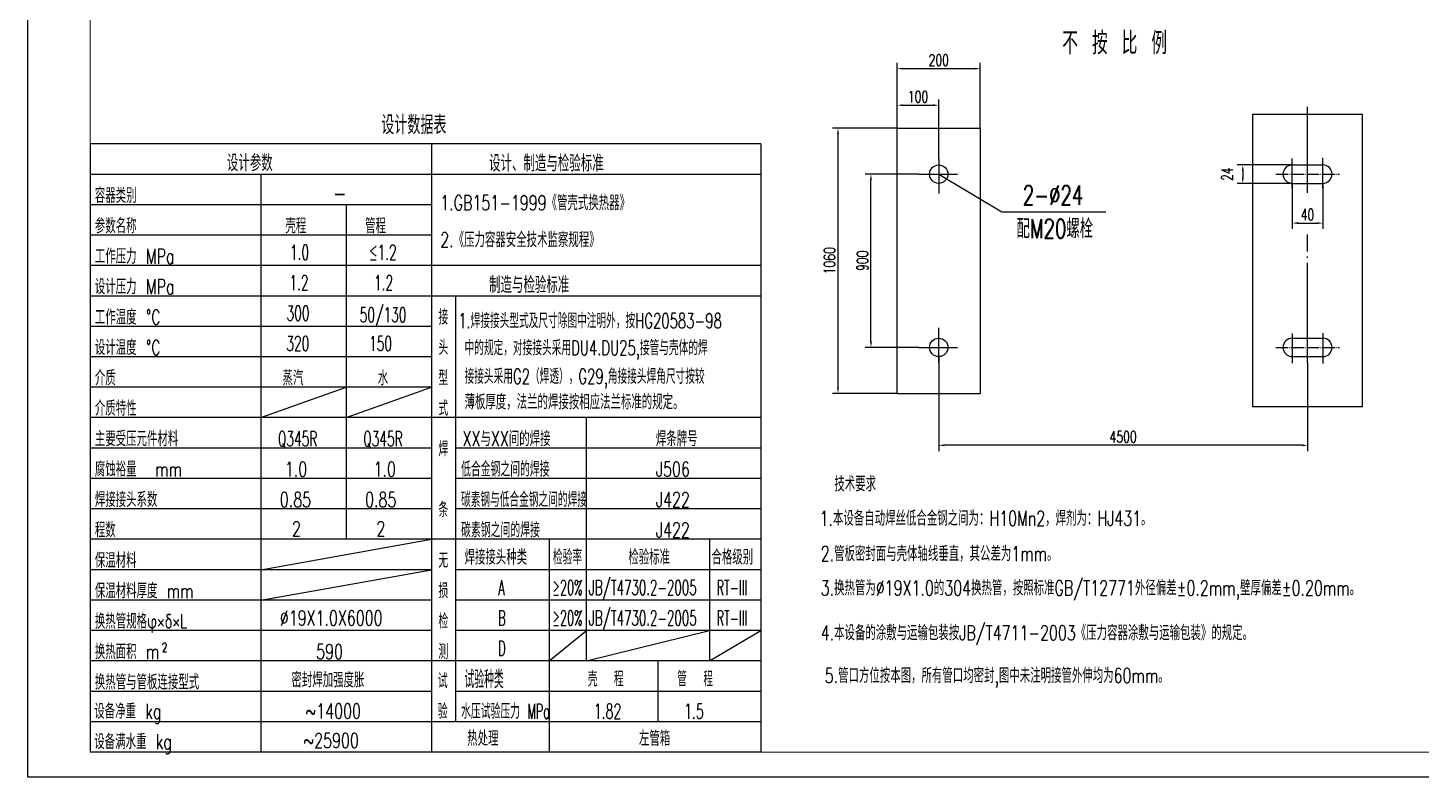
# Model space of a CAD drawing. Extents: x -5914 to 5188, y -2463 to 5378.
# Drawn here: x -5914 to 1462, y -2463 to 1499 of the extents above; entities that cross this region are included whole.
import ezdxf

# ---------------------------------------------------------------- set-up
doc = ezdxf.new("R2010")
doc.units = 0
doc.header["$LTSCALE"] = 262.8125
doc.header["$MEASUREMENT"] = 0
doc.linetypes.add('CENTER', pattern=[2.23, 2, -0.1, 0.03, -0.1])
doc.linetypes.add('CENTER2', pattern=[0.625, 0.5, -0.05, 0.025, -0.05])
doc.layers.get('0').update_dxf_attribs({"linetype": 'CONTINUOUS'})
doc.layers.get('DEFPOINTS').update_dxf_attribs({"linetype": 'CONTINUOUS'})
for name, color, linetype in [('CENTER', 1, 'CENTER'), ('CENTER1', 1, 'CENTER2'), ('CONTOUR', 7, 'CONTINUOUS'), ('DIM', 3, 'CONTINUOUS'), ('TITLE', 3, 'CONTINUOUS')]:
    doc.layers.add(name, color=color, linetype=linetype)
doc.styles.add('HZ', font='TXT', dxfattribs={"width": 0.7, "bigfont": 'HZTXT'})
doc.dimstyles.new('DL', dxfattribs={"dimscale": 15, "dimtxt": 4, "dimasz": 2, "dimexe": 2, "dimexo": 0, "dimgap": 1, "dimtad": 1, "dimdec": 0, "dimzin": 0, "dimdsep": 46, "dimtxsty": 'HZ', "dimcen": 0, "dimclrd": 256, "dimclre": 256, "dimclrt": 256, "dimaunit": 1, "dimadec": 0, "dimazin": 0, "dimtfac": 0.666667, "dimtdec": 1, "dimtmove": 2, "dimatfit": 3, "dimfxl": 0, "dimtolj": 1, "dimtzin": 0, "dimarcsym": 0})

# ---------------------------------------------------------------- blocks, each defined once
blk = doc.blocks.new('*D205')
at = {"linetype": 'ByBlock'}
for p, q in [((-10137.5, 280.5), (-10137.5, -218.8)), ((-8185.3, 250.1), (-8185.3, -218.8)), ((-8215.3, -188.8), (-10107.5, -188.8))]:
    blk.add_line(p, q, dxfattribs=at)
for points in [[(-10107.5, -183.8), (-10107.5, -193.8), (-10137.5, -188.8)], [(-8215.3, -183.8), (-8215.3, -193.8), (-8185.3, -188.8)]]:
    blk.add_solid(points, dxfattribs=at)
at = {"layer": 'DEFPOINTS', "color": 0, "linetype": 'ByBlock'}
for p in [(-10137.5, 280.5), (-8185.3, 250.1), (-10137.5, -188.8)]:
    blk.add_point(p, dxfattribs=at)
at = {"linetype": 'ByBlock', "insert": (-9161.4, -143.8), "char_height": 60, "attachment_point": 5, "style": 'HZ'}
blk.add_mtext('\\A1;4500', dxfattribs=at)
blk = doc.blocks.new('*D206')
at = {"linetype": 'ByBlock'}
for p, q in [((-10357.1, 1488.4), (-10357.1, 1640)), ((-10137.5, 1324.4), (-10137.5, 1640)), ((-10327.1, 1610), (-10167.5, 1610))]:
    blk.add_line(p, q, dxfattribs=at)
for points in [[(-10327.1, 1615), (-10327.1, 1605), (-10357.1, 1610)], [(-10167.5, 1615), (-10167.5, 1605), (-10137.5, 1610)]]:
    blk.add_solid(points, dxfattribs=at)
at = {"layer": 'DEFPOINTS', "color": 0, "linetype": 'ByBlock'}
for p in [(-10137.5, 1610), (-10357.1, 1488.4), (-10137.5, 1324.4)]:
    blk.add_point(p, dxfattribs=at)
at = {"linetype": 'ByBlock', "insert": (-10247.3, 1655), "char_height": 60, "attachment_point": 5, "style": 'HZ'}
blk.add_mtext('\\A1;100', dxfattribs=at)
blk = doc.blocks.new('*D207')
at = {"linetype": 'ByBlock'}
for p, q in [((-10357.1, 1488.4), (-10357.1, 1833.4)), ((-10327.1, 1803.4), (-9947.9, 1803.4)), ((-9917.9, 1488.4), (-9917.9, 1833.4))]:
    blk.add_line(p, q, dxfattribs=at)
for points in [[(-10327.1, 1808.4), (-10327.1, 1798.4), (-10357.1, 1803.4)], [(-9947.9, 1808.4), (-9947.9, 1798.4), (-9917.9, 1803.4)]]:
    blk.add_solid(points, dxfattribs=at)
at = {"layer": 'DEFPOINTS', "color": 0, "linetype": 'ByBlock'}
for p in [(-9917.9, 1803.4), (-10357.1, 1488.4), (-9917.9, 1488.4)]:
    blk.add_point(p, dxfattribs=at)
at = {"linetype": 'ByBlock', "insert": (-10137.5, 1848.4), "char_height": 60, "attachment_point": 5, "style": 'HZ'}
blk.add_mtext('\\A1;200', dxfattribs=at)
blk = doc.blocks.new('*D208')
at = {"linetype": 'ByBlock'}
for p, q in [((-10243.9, 1245.4), (-10526.3, 1245.4)), ((-10496.3, 359.1), (-10496.3, 1215.4)), ((-10243.9, 329.1), (-10526.3, 329.1))]:
    blk.add_line(p, q, dxfattribs=at)
for points in [[(-10501.3, 1215.4), (-10491.3, 1215.4), (-10496.3, 1245.4)], [(-10501.3, 359.1), (-10491.3, 359.1), (-10496.3, 329.1)]]:
    blk.add_solid(points, dxfattribs=at)
at = {"layer": 'DEFPOINTS', "color": 0, "linetype": 'ByBlock'}
for p in [(-10496.3, 1245.4), (-10243.9, 1245.4), (-10243.9, 329.1)]:
    blk.add_point(p, dxfattribs=at)
at = {"linetype": 'ByBlock', "insert": (-10541.3, 787.3), "char_height": 60, "attachment_point": 5, "rotation": 90, "style": 'HZ'}
blk.add_mtext('\\A1;900', dxfattribs=at)
blk = doc.blocks.new('*D209')
at = {"linetype": 'ByBlock'}
for p, q in [((-10357.1, 1488.4), (-10700.9, 1488.4)), ((-10670.9, 116.1), (-10670.9, 1458.4)), ((-10357.1, 86.1), (-10700.9, 86.1))]:
    blk.add_line(p, q, dxfattribs=at)
for points in [[(-10675.9, 1458.4), (-10665.9, 1458.4), (-10670.9, 1488.4)], [(-10675.9, 116.1), (-10665.9, 116.1), (-10670.9, 86.1)]]:
    blk.add_solid(points, dxfattribs=at)
at = {"layer": 'DEFPOINTS', "color": 0, "linetype": 'ByBlock'}
for p in [(-10670.9, 1488.4), (-10357.1, 1488.4), (-10357.1, 86.1)]:
    blk.add_point(p, dxfattribs=at)
at = {"linetype": 'ByBlock', "insert": (-10715.9, 787.3), "char_height": 60, "attachment_point": 5, "rotation": 90, "style": 'HZ'}
blk.add_mtext('\\A1;1060', dxfattribs=at)
blk = doc.blocks.new('*D210')
at = {"linetype": 'ByBlock'}
for p, q in [((-8266.3, 1294), (-8558.1, 1294)), ((-8528.1, 1264), (-8528.1, 1226.8)), ((-8266.3, 1196.8), (-8558.1, 1196.8))]:
    blk.add_line(p, q, dxfattribs=at)
for points in [[(-8533.1, 1264), (-8523.1, 1264), (-8528.1, 1294)], [(-8533.1, 1226.8), (-8523.1, 1226.8), (-8528.1, 1196.8)]]:
    blk.add_solid(points, dxfattribs=at)
at = {"layer": 'DEFPOINTS', "color": 0, "linetype": 'ByBlock'}
for p in [(-8266.3, 1294), (-8528.1, 1196.8), (-8266.3, 1196.8)]:
    blk.add_point(p, dxfattribs=at)
at = {"linetype": 'ByBlock', "insert": (-8610.6, 1245.4), "char_height": 60, "attachment_point": 5, "rotation": 90, "style": 'HZ'}
blk.add_mtext('\\A1;24', dxfattribs=at)
blk = doc.blocks.new('*D211')
at = {"linetype": 'ByBlock'}
for p, q in [((-8266.3, 1196.8), (-8266.3, 956.7)), ((-8104.3, 1196.8), (-8104.3, 956.7)), ((-8236.3, 986.7), (-8134.3, 986.7))]:
    blk.add_line(p, q, dxfattribs=at)
for points in [[(-8236.3, 991.7), (-8236.3, 981.7), (-8266.3, 986.7)], [(-8134.3, 991.7), (-8134.3, 981.7), (-8104.3, 986.7)]]:
    blk.add_solid(points, dxfattribs=at)
at = {"layer": 'DEFPOINTS', "color": 0, "linetype": 'ByBlock'}
for p in [(-8266.3, 1196.8), (-8104.3, 1196.8), (-8104.3, 986.7)]:
    blk.add_point(p, dxfattribs=at)
at = {"linetype": 'ByBlock', "insert": (-8185.3, 1031.7), "char_height": 60, "attachment_point": 5, "style": 'HZ'}
blk.add_mtext('\\A1;40', dxfattribs=at)

msp = doc.modelspace()

# ---------------------------------------------------------------- linework, layer by layer
for p, q in [((569, 1040.9), (569, -505.4)), ((1152.2, 1040.9), (569, 1040.9)), ((1152.2, -505.4), (1152.2, 1040.9)), ((-1311.2, -433.4), (-1311.2, 968.9)), ((-1311.2, 968.9), (-872, 968.9)), ((-872, 968.9), (-872, -433.4)), ((-1311.2, -433.4), (-872, -433.4)), ((1152.2, -505.4), (569, -505.4))]:
    msp.add_line(p, q)
for centre in [(-1091.6, 725.9), (-1091.6, -190.4)]:
    msp.add_circle(centre, 48.6)
at = {"layer": 'CENTER'}
for p, q in [((860.6, 626.5), (860.6, 1082.7)), ((941.6, 650.6), (941.6, 811.6)), ((-1091.6, 804.9), (-1091.6, 623.1)), ((779.6, 652.8), (779.6, 808.8)), ((-1198, 725.9), (-992.4, 725.9)), ((860.6, -269.4), (860.6, 406.6)), ((-1091.6, -269.4), (-1091.6, -87.7)), ((779.6, -117.4), (779.6, -273.3)), ((941.6, -115.1), (941.6, -276.2)), ((-1198, -190.4), (-992.4, -190.4))]:
    msp.add_line(p, q, dxfattribs=at)
at = {"layer": 'CENTER1', "ltscale": 0.5}
for p, q in [((692.4, 725.9), (1028.9, 725.9)), ((692.4, -190.4), (1028.9, -190.4))]:
    msp.add_line(p, q, dxfattribs=at)
at = {"layer": 'CONTOUR'}
for p, q in [((779.6, 774.5), (941.6, 774.5)), ((779.6, 677.3), (941.6, 677.3)), ((779.6, -141.8), (941.6, -141.8)), ((779.6, -239), (941.6, -239))]:
    msp.add_line(p, q, dxfattribs=at)
for centre, start, end in [((779.6, 725.9), 90, 270), ((941.6, 725.9), 270, 90), ((779.6, -190.4), 90, 270), ((941.6, -190.4), 270, 90)]:
    msp.add_arc(centre, 48.6, start, end, dxfattribs=at)
at = {"layer": 'DIM'}
for p, q in [((-2034.4, 885.6), (-5583.7, 885.6)), ((-5583.7, 885.6), (-5583.7, -2331)), ((-3777.5, 885.6), (-3777.5, -2331)), ((-2034.4, 885.6), (-2034.4, -2331)), ((-2034.4, 724.7), (-5583.7, 724.7)), ((-4680.6, 724.7), (-4680.6, -2331)), ((-1091.6, 725.9), (-758.3, 526.2)), ((-3777.5, 563.9), (-5583.7, 563.9)), ((-4229, 563.9), (-4229, -1205.2)), ((-758.3, 526.2), (-206.6, 526.2)), ((-3777.5, 403.1), (-5583.7, 403.1)), ((-2034.4, 242.2), (-5583.7, 242.2)), ((-2034.4, 81.4), (-5583.7, 81.4)), ((-3649.1, 81.4), (-3649.1, -2170.2)), ((-3777.5, -79.4), (-5583.7, -79.4)), ((-3777.5, -240.2), (-5583.7, -240.2)), ((-3777.5, -401.1), (-5583.7, -401.1)), ((-4680.6, -561.9), (-4229, -401.1)), ((-4229, -561.9), (-3777.5, -401.1)), ((-2034.4, -561.9), (-5583.7, -561.9)), ((-2956.6, -1848.5), (-2956.6, -561.9)), ((-3777.5, -722.7), (-5583.7, -722.7)), ((-2034.4, -722.7), (-3649.1, -722.7)), ((-3777.5, -883.6), (-5583.7, -883.6)), ((-2034.4, -883.6), (-3649.1, -883.6)), ((-3777.5, -1044.4), (-5583.7, -1044.4)), ((-2034.4, -1044.4), (-3649.1, -1044.4)), ((-2034.4, -1205.2), (-5583.7, -1205.2)), ((-4680.6, -1366), (-3777.5, -1205.2)), ((-3154.4, -1205.2), (-3154.4, -2331)), ((-2305.5, -1205.2), (-2305.5, -1848.5)), ((-3777.5, -1366), (-5583.7, -1366)), ((-4680.6, -1526.9), (-3777.5, -1366)), ((-2034.4, -1366), (-3649.1, -1366)), ((-3777.5, -1526.9), (-5583.7, -1526.9)), ((-2034.4, -1526.9), (-3649.1, -1526.9)), ((-3777.5, -1687.7), (-5583.7, -1687.7)), ((-2034.4, -1687.7), (-3649.1, -1687.7)), ((-3154.4, -1848.5), (-2956.6, -1687.7)), ((-2956.6, -1848.5), (-2305.5, -1687.7)), ((-2305.5, -1848.5), (-2034.4, -1687.7)), ((-2034.4, -1848.5), (-5583.7, -1848.5)), ((-2579.2, -1848.5), (-2579.2, -2170.2)), ((-3777.5, -2009.4), (-5583.7, -2009.4)), ((-2034.4, -2009.4), (-3649.1, -2009.4)), ((-2034.4, -2170.2), (-5583.7, -2170.2)), ((-2034.4, -2331), (-5583.7, -2331))]:
    msp.add_line(p, q, dxfattribs=at)
at = {"layer": 'TITLE'}
msp.add_lwpolyline([(-5913.7, -2463), (-5913.7, 5377.8), (5187.5, 5377.8), (5187.5, -2463)], close=True, dxfattribs=at)
at = {"layer": 'TITLE', "const_width": 6.6}
msp.add_lwpolyline([(-5583.7, -2331), (-5583.7, 5245.8), (5055.5, 5245.8), (5055.5, -2331)], close=True, dxfattribs=at)

# ---------------------------------------------------------------- texts
at = {"layer": 'DIM', "style": 'HZ'}
for s, height, width, p in [('不 按 比 例', 118.8, 0.7, (-437.8, 1359.6)), ('设计数据表', 98.55, 0.7, (-4042.8, 936.9)), ('设计参数', 86.72, 0.7, (-4860.3, 741.6)), ('设计、制造与检验标准', 86.72, 0.7, (-3472.4, 739.8)), ('2-%%c24', 100.8, 0.7, (-646.9, 564.5)), ('容器类别', 78.84, 0.7, (-5559, 573.6)), ('一', 78.8, 0.7, (-4289.4, 573.6)), ('1.GB151-1999《管壳式换热器》', 78.837, 0.7, (-3730.6, 535.1)), ('参数名称', 78.84, 0.7, (-5559, 412.7)), ('壳程', 78.84, 0.7, (-4550.3, 412.7)), ('管程', 78.84, 0.7, (-4128.4, 412.7)), ('配M20螺栓', 100.8, 0.7, (-680, 387)), ('2.《压力容器安全技术监察规程》', 78.837, 0.7, (-3730.6, 339.4)), ('工作压力 MPa', 78.84, 0.7, (-5559, 251.9)), ('1.0', 78.84, 0.6, (-4526.1, 273)), ('≤1.2', 78.84, 0.6, (-4107.2, 273)), ('设计压力 MPa', 78.84, 0.7, (-5559, 91.1)), ('1.2', 78.84, 0.6, (-4529.1, 112.2)), ('1.2', 78.84, 0.6, (-4081.4, 112.2)), ('制造与检验标准', 86.72, 0.7, (-3472.4, 96.7)), ('工作温度 %%DC', 78.84, 0.7, (-5559, -69.7)), ('300', 78.84, 0.6, (-4544.5, -49)), ('50/130', 78.84, 0.6, (-4156.8, -57.4)), ('接', 78.8, 0.55, (-3740.5, -69.6)), ('1.焊接接头型式及尺寸除图中注明外，按HG20583-98', 78.837, 0.65, (-3635.7, -89)), ('设计温度 %%DC', 78.84, 0.7, (-5559, -230.6)), ('320', 78.84, 0.6, (-4545.6, -209.4)), ('150', 78.84, 0.6, (-4107.2, -209.4)), ('头', 78.8, 0.55, (-3740.5, -230.4)), ('中的规定，对接接头采用DU4.DU25,接管与壳体的焊', 78.837, 0.65, (-3601.9, -232.3)), ('接接头采用G2（焊透），G29,角接接头焊角尺寸按较', 78.837, 0.65, (-3601.9, -383.2)), ('介质', 78.84, 0.7, (-5559, -391.4)), ('蒸汽', 78.84, 0.7, (-4565.2, -391.4)), ('水', 78.8, 0.7, (-4061.3, -391.4)), ('型', 78.8, 0.55, (-3740.5, -391.3)), ('薄板厚度，法兰的焊接按相应法兰标准的规定。', 78.837, 0.7, (-3601.9, -518.1)), ('介质特性', 78.84, 0.7, (-5559, -552.2)), ('式', 78.8, 0.55, (-3740.5, -552.1)), ('主要受压元件材料', 78.84, 0.7, (-5559, -713)), ('Q345R', 78.84, 0.6, (-4589.8, -713)), ('Q345R', 78.84, 0.6, (-4138.2, -713)), ('XX与XX间的焊接', 78.84, 0.7, (-3612.1, -712.9)), ('焊条牌号', 78.84, 0.7, (-2589.1, -712.9)), ('焊', 78.8, 0.55, (-3740.5, -766.6)), ('腐蚀裕量  mm', 78.84, 0.7, (-5559, -873.9)), ('1.0', 78.84, 0.7, (-4553.3, -873.9)), ('1.0', 78.84, 0.7, (-4084, -873.9)), ('低合金钢之间的焊接', 78.84, 0.6, (-3620.4, -873.7)), ('J506', 78.84, 0.7, (-2589.1, -873.7)), ('技术要求', 78.84, 0.7, (-1644.4, -952.3)), ('焊接接头系数', 78.84, 0.7, (-5559, -1034.7)), ('0.85', 78.84, 0.7, (-4579.9, -1034.7)), ('0.85', 78.84, 0.7, (-4128.4, -1034.7)), ('碳素钢与低合金钢之间的焊接', 78.837, 0.5, (-3620.4, -1034.6)), ('J422', 78.84, 0.7, (-2589.1, -1034.6)), ('条', 78.8, 0.55, (-3740.5, -1088.3)), ('1.本设备自动焊丝低合金钢之间为：H10Mn2，焊剂为：HJ431。', 78.837, 0.7, (-1722.6, -1133.8)), ('程数', 78.84, 0.7, (-5559, -1195.5)), ('2', 78.8, 0.7, (-4515.5, -1189.3)), ('2', 78.8, 0.7, (-4068.5, -1189.3)), ('碳素钢之间的焊接', 78.84, 0.63, (-3620.4, -1195.4)), ('J422', 78.84, 0.7, (-2589.1, -1195.4)), ('焊接接头种类', 78.84, 0.7, (-3601.9, -1339)), ('检验率', 78.84, 0.57, (-3134.6, -1339)), ('检验标准', 78.84, 0.7, (-2734.9, -1339)), ('合格级别', 78.84, 0.7, (-2294.9, -1339)), ('2.管板密封面与壳体轴线垂直，其公差为1mm。', 78.837, 0.7, (-1716.8, -1321)), ('保温材料', 78.84, 0.7, (-5559, -1356.4)), ('无', 78.8, 0.55, (-3740.5, -1356.2)), ('保温材料厚度 mm', 78.84, 0.7, (-5559, -1517.2)), ('损', 78.8, 0.55, (-3740.5, -1517)), ('A', 78.8, 0.55, (-3423.7, -1499.9)), ('3.换热管为%%c19X1.0的304换热管，按照标准GB/T12771外径偏差%%p0.2mm,壁厚偏差%%p0.20mm。', 78.837, 0.7, (-1716.8, -1502.1)), ('换热管规格φ×δ×L', 78.84, 0.7, (-5559, -1678)), ('%%C19X1.0X6000', 78.837, 0.7, (-4579.9, -1661.2)), ('检', 78.8, 0.55, (-3740.5, -1677.9)), ('B', 78.8, 0.55, (-3423.7, -1660.7)), ('4.本设备的涂敷与运输包装按JB/T4711-2003《压力容器涂敷与运输包装》的规定。', 78.837, 0.7, (-1716.8, -1739.2)), ('换热面积 m', 78.84, 0.7, (-5559, -1838.8)), ('2', 47.3, 0.7, (-5204.3, -1799.9)), ('590', 78.84, 0.7, (-4387.6, -1838.8)), ('测', 78.8, 0.55, (-3740.5, -1838.7)), ('D', 78.8, 0.55, (-3423.7, -1821.5)), ('换热管与管板连接型式', 78.84, 0.7, (-5559, -1999.7)), ('密封焊加强度胀', 78.84, 0.7, (-4518.4, -1988.5)), ('试', 78.8, 0.55, (-3743.6, -1993.3)), ('试验种类', 94.6, 0.55, (-3602.5, -1993.3)), ('壳  程', 78.84, 0.618, (-2949.5, -1983.5)), ('管  程', 78.84, 0.618, (-2475.7, -1983.5)), ('5.管口方位按本图，所有管口均密封,图中未注明接管外伸均为60mm。', 78.837, 0.7, (-1695.5, -1965.2)), ('设备净重 kg', 78.84, 0.7, (-5562, -2154.3)), ('~14000', 78.84, 0.7, (-4443.7, -2153.3)), ('验', 78.8, 0.55, (-3743.6, -2154.1)), ('水压试验压力 MPa', 78.84, 0.55, (-3620.3, -2154.1)), ('1.82', 78.84, 0.618, (-2918.3, -2154.1)), ('1.5', 78.84, 0.618, (-2440.3, -2154.1)), ('热处理', 78.84, 0.7, (-3587.9, -2298)), ('左管箱', 78.84, 0.7, (-2678.8, -2298)), ('设备满水重 kg', 78.84, 0.7, (-5562, -2315.1)), ('~25900', 78.84, 0.7, (-4454.9, -2308.6))]:
    msp.add_text(s, height=height, dxfattribs=dict(at, width=width)).set_placement(p)
at = {"layer": 'DIM', "color": 3, "style": 'HZ'}
for s, height, width, p in [('≥20%', 78.84, 0.55, (-3137.4, -1499.9)), ('JB/T4730.2-2005', 78.837, 0.58, (-2943.8, -1499.9)), ('RT-III', 78.84, 0.55, (-2267.3, -1499.9)), ('≥20%', 78.84, 0.55, (-3137.4, -1660.7)), ('JB/T4730.2-2005', 78.837, 0.58, (-2943.8, -1660.7)), ('RT-III', 78.84, 0.55, (-2267.3, -1660.7))]:
    msp.add_text(s, height=height, dxfattribs=dict(at, width=width)).set_placement(p)

# ---------------------------------------------------------------- dimensions: what is measured, and where the dimension line sits
at = {"layer": 'DIM'}
for base, p1, p2, text, picture, middle in [((-872, 1283.8), (-1311.2, 968.9), (-872, 968.9), '200', '*D207', (-1091.6, 1328.8)), ((-1091.6, 1090.5), (-1311.2, 968.9), (-1091.6, 804.9), '100', '*D206', (-1201.4, 1135.5)), ((941.6, 467.2), (779.6, 677.3), (941.6, 677.3), '40', '*D211', (860.6, 512.2)), ((-1091.6, -708.4), (860.6, -269.4), (-1091.6, -239), '4500', '*D205', (-115.5, -663.4))]:
    dim = msp.add_linear_dim(base=base, p1=p1, p2=p2, text=text, dimstyle='DL', dxfattribs=at)
    dim.commit()
    dim.dimension.update_dxf_attribs({"geometry": picture, "text_midpoint": middle, "insert": (9045.9, -519.5)})
for base, p1, p2, text, picture, middle in [((-1625, 968.9), (-1311.2, -433.4), (-1311.2, 968.9), '1060', '*D209', (-1670, 267.7)), ((517.7, 677.3), (779.6, 774.5), (779.6, 677.3), '24', '*D210', (435.2, 725.9)), ((-1450.4, 725.9), (-1198, -190.4), (-1198, 725.9), '900', '*D208', (-1495.4, 267.7))]:
    dim = msp.add_linear_dim(base=base, p1=p1, p2=p2, angle=90, text=text, dimstyle='DL', dxfattribs=at)
    dim.commit()
    dim.dimension.update_dxf_attribs({"geometry": picture, "text_midpoint": middle, "insert": (9045.9, -519.5)})

doc.saveas('drawing.dxf')
